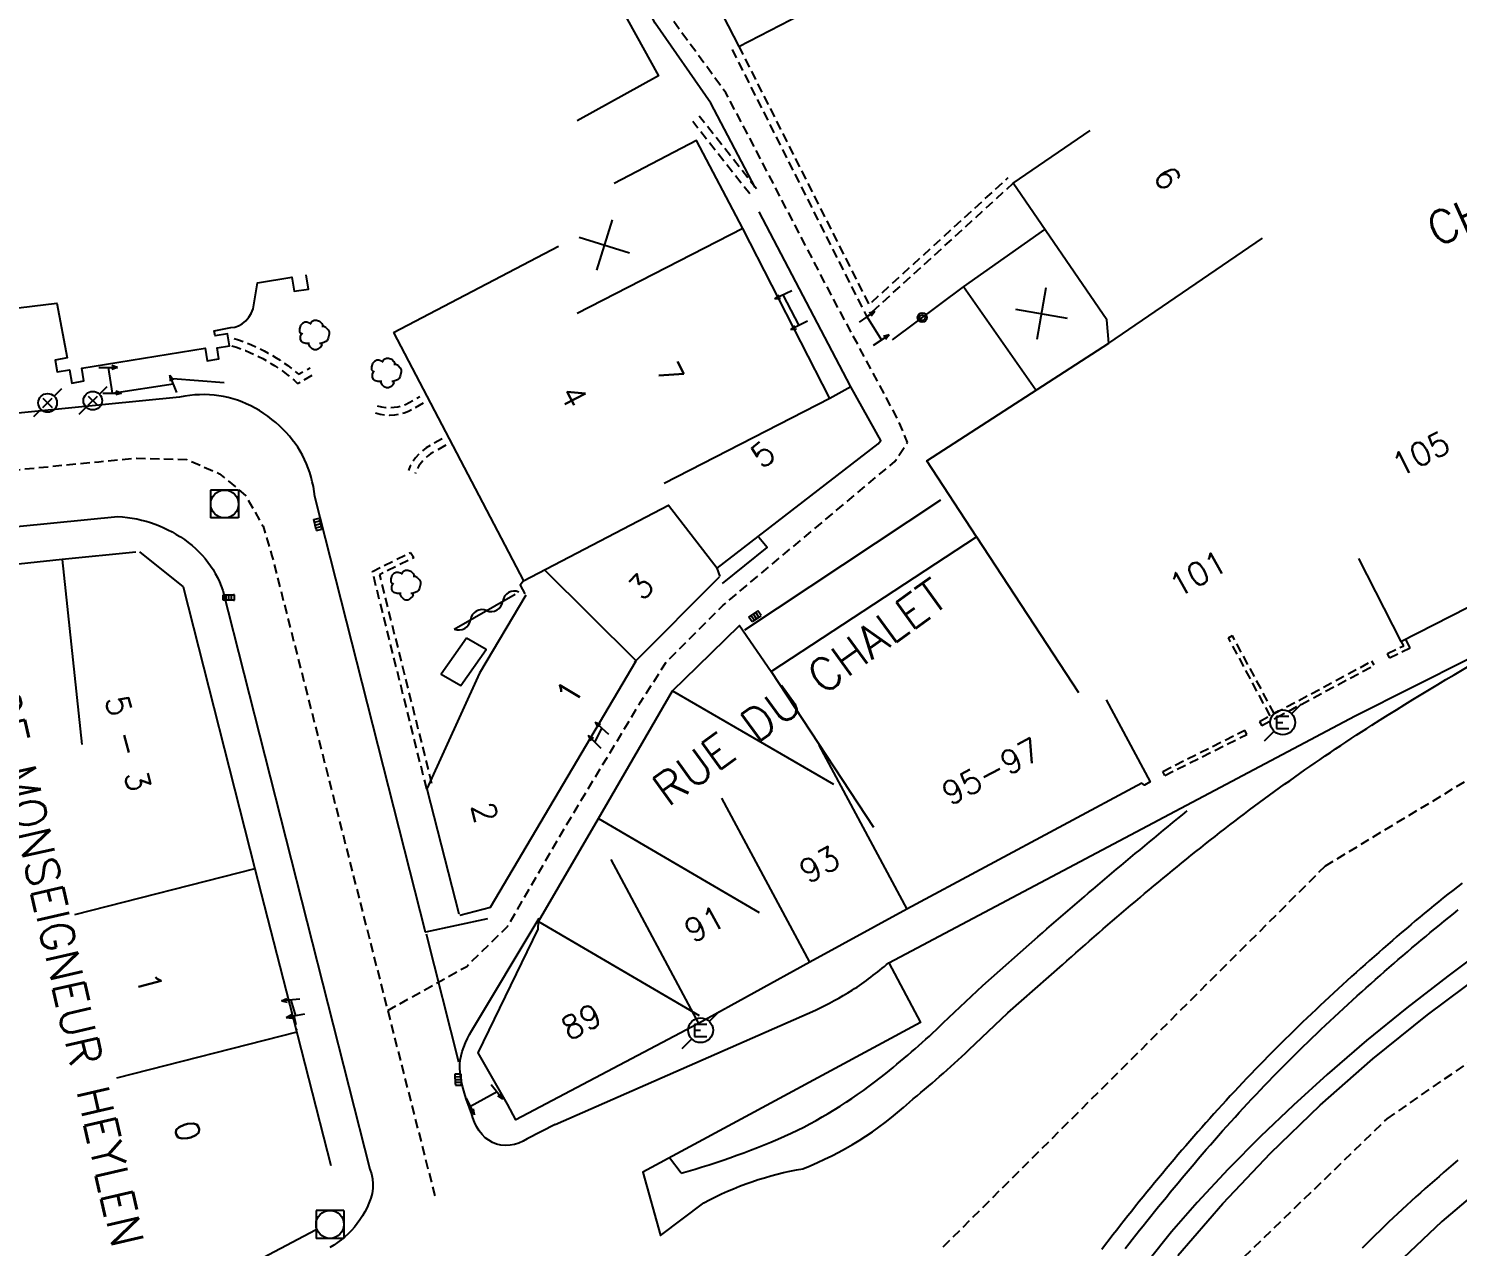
# Model space of a CAD drawing. Header units: millimetres. Extents: x 184999 to 186001, y 128999 to 130000.
# Drawn here: x 185387.5 to 185464.3, y 129048.2 to 129113.6 of the extents above; entities that cross this region are included whole.
import ezdxf
from ezdxf.enums import TextEntityAlignment as Align

# ---------------------------------------------------------------- set-up
doc = ezdxf.new("R2010")
doc.units = ezdxf.units.MM
doc.linetypes.add('DASHED', pattern=[0.75, 0.5, -0.25])
doc.layers.get('0').update_dxf_attribs({"linetype": 'CONTINUOUS'})
for name, color, linetype in [('W0001', 6, 'DASHED'), ('W0008', 7, 'CONTINUOUS'), ('W0100', 7, 'CONTINUOUS'), ('W0105', 7, 'CONTINUOUS'), ('W0112', 1, 'DASHED'), ('W0300', 7, 'CONTINUOUS'), ('W0310', 3, 'CONTINUOUS'), ('W0322', 7, 'CONTINUOUS'), ('W0400', 7, 'CONTINUOUS'), ('W0420', 7, 'CONTINUOUS'), ('W0454', 7, 'CONTINUOUS'), ('W0471', 7, 'CONTINUOUS'), ('W0989', 7, 'CONTINUOUS'), ('W0991', 7, 'CONTINUOUS'), ('W1102', 7, 'CONTINUOUS')]:
    doc.layers.add(name, color=color, linetype=linetype)
doc.styles.get("Standard").update_dxf_attribs({"font": 'romans.shx', "width": 0.85})

# ---------------------------------------------------------------- blocks, each defined once
blk = doc.blocks.new('t310o')
at = {"color": 0, "linetype": 'Continuous'}
for centre, start, end in [((-0.5, 0.375), 216.8699, 323.1304), ((0.5, -0.375), 36.8699, 143.1303)]:
    blk.add_arc(centre, 0.625, start, end, dxfattribs=at)
blk = doc.blocks.new('T454')
for p, q in [((-0.25, 0.25), (0.25, -0.25)), ((-0.25, -0.25), (0.25, 0.25)), ((0.75, 0.75), (0.375, 0.375)), ((-0.375, -0.375), (-0.75, -0.75))]:
    blk.add_line(p, q)
blk.add_ellipse((0, 0), major_axis=(0.354, 0.354), ratio=1, start_param=5.497787, end_param=11.780972)
blk = doc.blocks.new('t105o')
for p, q in [((-0.5, 0), (0.5, 0)), ((0.5, 0), (0.2, 0.1)), ((0.5, 0), (0.2, -0.1))]:
    blk.add_line(p, q)
blk = doc.blocks.new('T400')
for p, q in [((-0.15, 0.3), (0.15, 0.3)), ((-0.15, -0.25), (-0.15, 0.3)), ((-0.15, 0.15), (0.15, 0.15)), ((-0.15, 0), (0.15, 0)), ((0.15, 0.3), (0.15, -0.25)), ((-0.15, -0.15), (0.15, -0.15)), ((-0.15, -0.25), (-0.15, -0.3)), ((-0.15, -0.3), (0.15, -0.3)), ((0.15, -0.3), (0.15, -0.25))]:
    blk.add_line(p, q)
blk = doc.blocks.new('T300')
for p, q in [((-0.171, 0.743), (-0.057, 0.8)), ((-0.057, 0.8), (0.057, 0.8)), ((0.057, 0.8), (0.229, 0.743)), ((-0.8, 0.514), (-0.857, 0.343)), ((-0.857, 0.343), (-0.857, 0.171)), ((-0.857, 0.171), (-0.743, 0.057)), ((-0.686, 0.629), (-0.8, 0.514)), ((-0.8, -0.057), (-0.743, 0.057)), ((-0.743, 0.057), (-0.686, 0.114)), ((-0.571, 0.686), (-0.686, 0.629)), ((-0.457, 0.686), (-0.571, 0.686)), ((-0.286, 0.629), (-0.457, 0.686)), ((-0.286, 0.629), (-0.171, 0.743)), ((-0.229, 0.571), (-0.286, 0.629)), ((0.229, 0.743), (0.343, 0.629)), ((0.343, 0.629), (0.4, 0.514)), ((0.457, 0.457), (0.343, 0.457)), ((0.4, 0.514), (0.4, 0.457)), ((0.571, 0.4), (0.457, 0.457)), ((0.571, 0.4), (0.686, 0.286)), ((0.686, 0.286), (0.743, 0.171)), ((0.743, 0.057), (0.686, -0.171)), ((0.743, 0.171), (0.743, 0.057)), ((-0.8, -0.171), (-0.8, -0.057)), ((-0.8, -0.229), (-0.8, -0.171)), ((-0.743, -0.343), (-0.8, -0.229)), ((-0.686, -0.4), (-0.743, -0.343)), ((-0.514, -0.457), (-0.686, -0.4)), ((-0.4, -0.457), (-0.514, -0.457)), ((-0.4, -0.457), (-0.343, -0.457)), ((-0.343, -0.457), (-0.343, -0.4)), ((-0.343, -0.514), (-0.343, -0.457)), ((-0.286, -0.629), (-0.343, -0.514)), ((-0.171, -0.743), (-0.286, -0.629)), ((-0.057, -0.8), (-0.171, -0.743)), ((0.171, -0.743), (0.057, -0.8)), ((0.229, -0.686), (0.171, -0.743)), ((0.286, -0.457), (0.229, -0.457)), ((0.286, -0.629), (0.229, -0.686)), ((0.457, -0.4), (0.286, -0.457)), ((0.343, -0.514), (0.286, -0.629)), ((0.343, -0.514), (0.343, -0.457)), ((0.571, -0.343), (0.457, -0.4)), ((0.629, -0.286), (0.571, -0.343)), ((0.686, -0.171), (0.629, -0.286)), ((0.057, -0.8), (-0.057, -0.8))]:
    blk.add_line(p, q)
blk = doc.blocks.new('T420')
for p, q in [((0.75, 0.75), (-0.75, 0.75)), ((-0.75, 0.75), (-0.75, -0.75)), ((0.75, 0.75), (0.75, -0.75)), ((0.75, -0.75), (-0.75, -0.75))]:
    blk.add_line(p, q)
blk.add_ellipse((0, 0), major_axis=(-0.53, 0.53), ratio=1, start_param=3.926991, end_param=10.210176)
blk = doc.blocks.new('T471')
for p, q in [((0.500001, 0.500001), (1.000002, 1.000002)), ((-0.333334, 0.333334), (-0.333334, -0.333334)), ((-0.333334, 0.333334), (0.333334, 0.333334)), ((-0.333334, 0), (0, 0)), ((-0.500001, -0.500001), (-1.000002, -1.000002)), ((-0.333334, -0.333334), (0.333334, -0.333334))]:
    blk.add_line(p, q)
blk.add_ellipse((0, 0), major_axis=(0.471405, 0.471405), ratio=1, start_param=5.497787144, end_param=11.780972451)
blk = doc.blocks.new('t991o')
at = {"color": 0, "linetype": 'Continuous'}
for p, q in [((-1, 1), (1, -1)), ((-1, -1), (1, 1))]:
    blk.add_line(p, q, dxfattribs=at)
blk = doc.blocks.new('t322o')
at = {"color": 0, "linetype": 'Continuous'}
for radius in [0.25, 0.15]:
    blk.add_circle((0, 0), radius, dxfattribs=at)

msp = doc.modelspace()

# ---------------------------------------------------------------- linework, layer by layer
at = {"layer": 'W0001', "flags": 128}
for points in [[(185406.836, 129060.854), (185411.081, 129063.228), (185413.299, 129065.392), (185416.393, 129070.749), (185420.425, 129077.427), (185421.817, 129079.59), (185424.86, 129082.63), (185434.092, 129090.357), (185434.767, 129091.372), (185434.251, 129092.608), (185430.693, 129099.254), (185426.094, 129108.093), (185425.011, 129110.153), (185421.917, 129114.378), (185417.842, 129121.848), (185414.843, 129127.284), (185406.848, 129140.829)], [(185344.053, 129085.719), (185391.313, 129090.338), (185393.332, 129090.531), (185396.042, 129090.457), (185397.8, 129089.696), (185399.202, 129088.521), (185400.138, 129086.871), (185400.62, 129085.28), (185409.374, 129050.88)]]:
    msp.add_lwpolyline(points, dxfattribs=at)
at = {"layer": 'W0001'}
for points in [[(185478.159, 129081.268), (185457.208, 129068.616), (185436.584, 129048.057)], [(185431.724, 129000), (185435.625, 129017.371), (185443.759, 129035.836), (185450.15, 129045.01), (185460.537, 129055.043), (185484.357, 129071.534)]]:
    msp.add_lwpolyline(points, dxfattribs=at)
at = {"layer": 'W0008'}
msp.add_line((185422.604, 129052.116), (185421.974, 129052.946), dxfattribs=at)
at = {"layer": 'W0008', "flags": 128}
for points in [[(185426.587, 129105.065), (185424.206, 129109.597), (185421.205, 129113.899), (185414.621, 129126.354)], [(185431.695, 129094.395), (185426.786, 129103.767)], [(185412.199, 129065.784), (185408.859, 129065.065), (185402.925, 129088.472), (185402.888, 129088.739), (185402.842, 129089.002), (185402.787, 129089.258), (185402.722, 129089.51), (185402.648, 129089.755), (185402.564, 129089.996), (185402.471, 129090.23), (185402.368, 129090.459), (185402.256, 129090.683), (185402.134, 129090.901), (185402.003, 129091.113), (185401.863, 129091.32), (185401.713, 129091.522), (185401.554, 129091.718), (185401.385, 129091.908), (185401.207, 129092.093), (185401.02, 129092.272), (185400.823, 129092.446), (185400.617, 129092.615), (185400.401, 129092.777), (185400.174, 129092.935), (185399.944, 129093.082), (185399.712, 129093.217), (185399.478, 129093.341), (185399.241, 129093.453), (185399.001, 129093.553), (185398.759, 129093.642), (185398.514, 129093.72), (185398.267, 129093.785), (185398.018, 129093.84), (185397.766, 129093.883), (185397.511, 129093.914), (185397.254, 129093.934), (185396.994, 129093.943), (185396.732, 129093.94), (185396.467, 129093.925), (185396.2, 129093.899), (185395.93, 129093.861), (185395.658, 129093.812), (185369.963, 129091.269)], [(185426.03, 129081.311), (185436.562, 129088.289)], [(185370.972, 129085.288), (185392.333, 129087.393), (185392.595, 129087.374), (185392.853, 129087.346), (185393.109, 129087.309), (185393.361, 129087.262), (185393.609, 129087.207), (185393.855, 129087.142), (185394.097, 129087.069), (185394.335, 129086.986), (185394.571, 129086.895), (185394.803, 129086.794), (185395.031, 129086.684), (185395.257, 129086.565), (185395.479, 129086.437), (185395.697, 129086.3), (185395.913, 129086.153), (185396.124, 129085.998), (185396.323, 129085.84), (185396.512, 129085.675), (185396.692, 129085.504), (185396.863, 129085.326), (185397.024, 129085.141), (185397.176, 129084.949), (185397.319, 129084.751), (185397.452, 129084.546), (185397.576, 129084.334), (185397.69, 129084.116), (185397.796, 129083.891), (185397.891, 129083.659), (185397.978, 129083.42), (185405.884, 129052.337), (185405.964, 129052.074), (185406.016, 129051.811), (185406.038, 129051.549), (185406.03, 129051.287), (185405.994, 129051.027), (185405.928, 129050.767), (185405.832, 129050.509), (185405.725, 129050.271), (185405.608, 129050.042), (185405.482, 129049.822), (185405.347, 129049.611), (185405.202, 129049.41), (185405.049, 129049.217), (185404.886, 129049.033), (185404.715, 129048.858), (185404.534, 129048.692), (185404.344, 129048.535), (185404.145, 129048.387), (185403.936, 129048.248), (185403.719, 129048.119)], [(185424.832, 129083.796), (185427.227, 129085.734), (185426.77, 129086.259)], [(185433.755, 129063.423), (185458.819, 129076.682), (185474.136, 129084.387)], [(185464.564, 129067.704), (185464.309, 129067.505), (185464.055, 129067.305), (185463.801, 129067.104), (185463.548, 129066.902), (185463.296, 129066.698), (185463.045, 129066.494), (185462.795, 129066.289), (185462.545, 129066.083), (185462.296, 129065.876), (185462.048, 129065.669), (185461.8, 129065.46), (185461.553, 129065.251), (185461.307, 129065.041), (185461.061, 129064.83), (185460.815, 129064.619), (185460.571, 129064.406), (185460.327, 129064.194), (185460.083, 129063.98), (185459.838, 129063.764), (185459.593, 129063.548), (185459.348, 129063.33), (185459.104, 129063.113), (185458.861, 129062.894), (185458.619, 129062.675), (185458.376, 129062.455), (185458.135, 129062.235), (185457.894, 129062.014), (185457.654, 129061.793), (185457.414, 129061.57), (185457.175, 129061.347), (185456.937, 129061.124), (185456.699, 129060.9), (185456.462, 129060.675), (185456.226, 129060.449), (185455.99, 129060.223), (185455.755, 129059.996), (185455.521, 129059.768), (185455.288, 129059.539), (185455.055, 129059.31), (185454.823, 129059.08), (185454.592, 129058.85), (185454.361, 129058.618), (185454.131, 129058.386), (185453.902, 129058.153), (185453.674, 129057.919), (185453.447, 129057.685), (185453.221, 129057.45), (185452.995, 129057.213), (185452.771, 129056.977), (185452.548, 129056.74), (185452.326, 129056.503), (185452.104, 129056.265), (185451.883, 129056.025), (185451.663, 129055.785), (185451.444, 129055.545), (185451.226, 129055.303), (185451.009, 129055.061), (185450.792, 129054.819), (185450.576, 129054.575), (185450.361, 129054.331), (185450.146, 129054.086), (185449.932, 129053.84), (185449.72, 129053.594), (185449.507, 129053.347), (185449.296, 129053.1), (185449.085, 129052.852), (185448.875, 129052.603), (185448.666, 129052.354), (185448.457, 129052.104), (185448.249, 129051.853), (185448.042, 129051.602), (185447.835, 129051.35), (185447.629, 129051.098), (185447.424, 129050.845), (185447.219, 129050.592), (185447.015, 129050.338), (185446.812, 129050.084), (185446.609, 129049.829), (185446.407, 129049.572), (185446.205, 129049.316), (185446.003, 129049.058), (185445.802, 129048.8), (185445.603, 129048.542), (185445.403, 129048.283), (185445.205, 129048.023)], [(185415.828, 129054.734), (185414.327, 129053.969), (185414.11, 129053.835), (185413.886, 129053.732), (185413.654, 129053.66), (185413.414, 129053.618), (185413.168, 129053.608), (185412.914, 129053.628), (185412.679, 129053.68), (185412.464, 129053.766), (185412.265, 129053.882), (185412.082, 129054.024), (185411.911, 129054.19), (185411.747, 129054.395), (185411.616, 129054.616), (185411.509, 129054.849), (185411.418, 129055.09), (185411.333, 129055.333), (185411.248, 129055.577), (185411.161, 129055.815), (185411.077, 129056.055), (185410.997, 129056.296), (185410.924, 129056.538), (185410.859, 129056.783), (185410.803, 129057.03), (185410.758, 129057.28), (185410.726, 129057.533), (185410.712, 129057.755), (185410.716, 129057.976), (185410.739, 129058.196), (185410.781, 129058.414), (185410.845, 129058.656), (185410.922, 129058.892), (185411.012, 129059.122), (185411.116, 129059.347), (185411.232, 129059.566), (185411.362, 129059.78), (185414.967, 129065.82)], [(185408.905, 129064.983), (185410.634, 129058.094)], [(185449.282, 129047.687), (185451.71, 129050.492), (185454.261, 129053.187), (185456.929, 129055.765), (185459.759, 129058.261), (185462.701, 129060.622), (185465.72, 129062.878)]]:
    msp.add_lwpolyline(points, dxfattribs=at)
msp.add_lwpolyline([(185415.828, 129054.734), (185429.818, 129060.87, 0.0229), (185431.797, 129061.945, 0.0305), (185433.755, 129063.423), (185435.459, 129060.205), (185420.544, 129052.176), (185421.495, 129048.763), (185423.813, 129050.523, -0.0812), (185429.141, 129052.358, 0.0929), (185434.868, 129055.935, 0.0174), (185438.066, 129058.74), (185440.16, 129060.73), (185443.087, 129063.315, -0.0143), (185451.024, 129070.006, -0.0236), (185459.715, 129076.192, -0.0231), (185474.136, 129084.387, -0.0029), (185482.771, 129088.79)], format="xyb", dxfattribs=at)
at = {"layer": 'W0008'}
msp.add_lwpolyline([(185422.604, 129052.116, 0.036), (185428.513, 129054.257, 0.0562), (185433.594, 129057.477, 0.0227), (185436.688, 129060.19), (185438.808, 129062.205), (185441.764, 129064.814, -0.0085), (185449.789, 129071.579)], format="xyb", dxfattribs=at)
for points in [[(185446.457, 129048.066), (185446.649, 129048.313), (185446.842, 129048.559), (185447.036, 129048.805), (185447.231, 129049.05), (185447.426, 129049.295), (185447.621, 129049.54), (185447.83, 129049.8), (185448.039, 129050.059), (185448.249, 129050.318), (185448.46, 129050.576), (185448.671, 129050.834), (185448.882, 129051.092), (185449.095, 129051.349), (185449.307, 129051.605), (185449.521, 129051.861), (185449.735, 129052.117), (185449.95, 129052.371), (185450.165, 129052.625), (185450.382, 129052.879), (185450.599, 129053.132), (185450.816, 129053.384), (185451.035, 129053.635), (185451.254, 129053.886), (185451.475, 129054.136), (185451.695, 129054.386), (185451.917, 129054.634), (185452.14, 129054.882), (185452.363, 129055.129), (185452.588, 129055.375), (185452.813, 129055.62), (185453.039, 129055.864), (185453.266, 129056.108), (185453.494, 129056.351), (185453.723, 129056.592), (185453.951, 129056.83), (185454.179, 129057.068), (185454.408, 129057.304), (185454.639, 129057.539), (185454.87, 129057.774), (185455.102, 129058.007), (185455.335, 129058.24), (185455.568, 129058.472), (185455.803, 129058.703), (185456.038, 129058.933), (185456.275, 129059.163), (185456.512, 129059.391), (185456.749, 129059.619), (185456.988, 129059.846), (185457.227, 129060.072), (185457.467, 129060.298), (185457.708, 129060.523), (185457.95, 129060.747), (185458.192, 129060.97), (185458.435, 129061.193), (185458.678, 129061.415), (185458.922, 129061.636), (185459.167, 129061.857), (185459.413, 129062.077), (185459.659, 129062.296), (185459.905, 129062.515), (185460.152, 129062.733), (185460.4, 129062.95), (185460.649, 129063.167), (185460.891, 129063.378), (185461.134, 129063.588), (185461.378, 129063.797), (185461.623, 129064.006), (185461.867, 129064.215), (185462.113, 129064.422), (185462.359, 129064.629), (185462.606, 129064.835), (185462.853, 129065.041), (185463.101, 129065.245), (185463.349, 129065.449), (185463.598, 129065.652), (185463.848, 129065.854), (185464.099, 129066.055), (185464.35, 129066.256)], [(185466.023, 129064.368), (185463.788, 129062.704), (185461.584, 129060.998), (185459.42, 129059.241), (185457.307, 129057.422), (185455.494, 129055.775), (185453.723, 129054.082), (185452, 129052.34), (185450.33, 129050.546), (185448.95, 129048.965), (185446.334, 129045.685)], [(185468.263, 129053.585), (185463.478, 129049.527), (185459.319, 129045.581)], [(185464.34, 129052.809), (185464.086, 129052.594), (185463.832, 129052.379), (185463.579, 129052.162), (185463.327, 129051.944), (185463.076, 129051.726), (185462.825, 129051.506), (185462.576, 129051.285), (185462.327, 129051.064), (185462.079, 129050.841), (185461.832, 129050.618), (185461.587, 129050.393), (185461.342, 129050.167), (185461.098, 129049.941), (185460.855, 129049.713), (185460.613, 129049.484), (185460.372, 129049.254), (185460.132, 129049.023), (185459.894, 129048.791), (185459.656, 129048.558), (185459.423, 129048.328), (185459.191, 129048.096)]]:
    msp.add_lwpolyline(points, dxfattribs=at)
at = {"layer": 'W0100'}
msp.add_line((185396.722, 129045.792), (185402.951, 129049.071), dxfattribs=at)
at = {"layer": 'W0100', "flags": 128}
for points in [[(185413.245, 129125.828), (185421.392, 129111.072), (185417.014, 129108.655)], [(185424.735, 129125.428), (185420.291, 129123.135), (185425.708, 129112.641), (185430.151, 129114.934)], [(185413.274, 129055.825), (185411.697, 129058.579), (185414.917, 129065.224), (185414.935, 129065.633), (185418.163, 129071.164), (185422.136, 129078.03), (185423.475, 129079.334), (185425.742, 129081.542), (185427.445, 129079.076), (185438.464, 129086.304), (185435.794, 129090.382), (185445.587, 129096.711), (185445.465, 129097.963), (185440.449, 129105.303), (185444.577, 129108.124)], [(185424.702, 129084.165), (185424.53, 129084.625), (185433.185, 129091.292), (185433.326, 129091.487), (185431.711, 129094.354), (185430.596, 129093.726), (185425.916, 129102.867), (185423.434, 129107.602), (185419.005, 129105.28)], [(185441.666, 129094.19), (185437.772, 129099.742), (185442.151, 129102.813)], [(185385.063, 129098.369), (185389.063, 129098.86), (185389.616, 129095.921), (185388.964, 129095.799), (185389.084, 129095.16), (185389.736, 129095.282), (185389.871, 129094.565), (185390.503, 129094.684), (185390.406, 129095.371), (185397.024, 129096.432), (185397.14, 129095.765), (185397.77, 129095.87), (185397.672, 129096.461), (185398.338, 129096.572), (185398.232, 129097.213), (185397.566, 129097.103), (185397.512, 129097.368), (185398.403, 129097.544), (185398.623, 129097.567), (185398.828, 129097.635), (185399.02, 129097.747), (185399.213, 129097.911), (185399.375, 129098.099), (185399.505, 129098.31), (185399.603, 129098.544), (185399.838, 129099.948), (185401.679, 129100.255), (185401.809, 129099.5), (185402.573, 129099.614), (185402.451, 129100.379)], [(185428.94, 129097.663), (185428.089, 129099.304)], [(185433.359, 129096.881), (185432.595, 129098.116)], [(185407.145, 129097.288), (185414.127, 129083.933), (185413.957, 129083.715), (185414.21, 129083.232)], [(185391.814, 129095.401), (185392.029, 129094.026), (185395.312, 129094.522)], [(185458.999, 129085.146), (185461.264, 129080.688), (185471.11, 129085.689), (185471.294, 129085.334), (185476.314, 129087.933), (185481.315, 129090.549), (185479.05, 129095.007)], [(185393.312, 129085.488), (185389.345, 129085.089), (185382.796, 129084.394), (185376.904, 129083.807), (185370.741, 129083.303), (185372.383, 129073.462), (185373.249, 129068.291), (185374.716, 129059.457), (185379.649, 129060.277)], [(185393.508, 129085.5), (185395.842, 129083.623), (185399.703, 129068.465), (185401.382, 129061.913), (185403.779, 129052.525)], [(185420.102, 129079.575), (185424.672, 129084.149)], [(185414.265, 129083.164), (185411.77, 129078.985), (185408.931, 129072.765), (185410.651, 129066.041)], [(185410.72, 129065.982), (185412.365, 129066.404), (185420.193, 129079.633)], [(185445.44, 129077.541), (185447.803, 129073.134), (185447.492, 129072.965), (185447.357, 129073.075), (185434.72, 129066.299), (185429.512, 129063.455), (185423.543, 129060.163), (185413.721, 129054.978), (185413.274, 129055.825)], [(185417.96, 129075.28), (185418.343, 129076.014)], [(185401.625, 129061.418), (185401.877, 129060.572)], [(185412.712, 129056.486), (185411.277, 129055.701)]]:
    msp.add_lwpolyline(points, dxfattribs=at)
msp.add_lwpolyline([(185411.074, 129080.851), (185409.716, 129078.918), (185410.771, 129078.312), (185412.129, 129080.245)], close=True, dxfattribs=at)
at = {"layer": 'W0112'}
for p, q in [((185452.003, 129080.877), (185452.223, 129080.996)), ((185454.467, 129076.809), (185452.223, 129080.996)), ((185454.247, 129076.691), (185452.003, 129080.877)), ((185460.545, 129080.03), (185461.423, 129080.448)), ((185460.652, 129079.804), (185461.763, 129080.333)), ((185461.423, 129080.448), (185461.294, 129080.703)), ((185461.763, 129080.333), (185461.517, 129080.816)), ((185454.467, 129076.809), (185459.719, 129079.625)), ((185454.585, 129076.589), (185459.837, 129079.404)), ((185459.837, 129079.404), (185459.719, 129079.625)), ((185460.652, 129079.804), (185460.545, 129080.03)), ((185453.681, 129076.388), (185454.247, 129076.691)), ((185453.681, 129076.388), (185453.799, 129076.167)), ((185453.799, 129076.167), (185454.585, 129076.589)), ((185448.475, 129073.704), (185452.888, 129075.915)), ((185448.587, 129073.481), (185453, 129075.692)), ((185453, 129075.692), (185452.888, 129075.915)), ((185448.587, 129073.481), (185448.475, 129073.704))]:
    msp.add_line(p, q, dxfattribs=at)
at = {"layer": 'W0112', "flags": 128}
for points in [[(185425.341, 129112.477), (185432.572, 129098.124), (185440.449, 129105.303)], [(185425.699, 129112.656), (185432.692, 129098.775), (185440.179, 129105.599)], [(185426.292, 129104.722), (185423.222, 129108.614)], [(185426.647, 129105.003), (185423.578, 129108.894)], [(185406.176, 129092.96), (185406.433, 129092.896), (185406.693, 129092.859), (185406.955, 129092.848), (185407.22, 129092.864), (185407.47, 129092.903), (185407.713, 129092.966), (185407.949, 129093.053), (185408.177, 129093.164), (185408.764, 129093.505)], [(185406.271, 129093.347), (185406.509, 129093.288), (185406.73, 129093.257), (185406.952, 129093.248), (185407.178, 129093.261), (185407.389, 129093.294), (185407.594, 129093.347), (185407.792, 129093.42), (185407.989, 129093.516), (185408.564, 129093.85)], [(185409.765, 129091.574), (185409.13, 129091.222), (185408.908, 129091.081), (185408.702, 129090.922), (185408.511, 129090.745), (185408.335, 129090.55), (185408.18, 129090.337), (185408.052, 129090.109), (185407.952, 129089.865)], [(185409.959, 129091.225), (185409.334, 129090.879), (185409.137, 129090.754), (185408.96, 129090.617), (185408.795, 129090.465), (185408.645, 129090.299), (185408.516, 129090.122), (185408.412, 129089.935), (185408.321, 129089.713)], [(185408.931, 129072.765), (185406.014, 129084.441), (185408.065, 129085.47), (185408.236, 129085.189), (185407.942, 129085.041), (185406.396, 129084.266), (185409.249, 129072.844)], [(185401.8, 129060.59), (185401.948, 129059.809)]]:
    msp.add_lwpolyline(points, dxfattribs=at)
for points in [[(185398.471, 129096.573, -0.109916), (185401.995, 129094.546), (185402.871, 129095.032)], [(185398.592, 129096.959, -0.102328), (185402.049, 129095.039), (185402.675, 129095.386)]]:
    msp.add_lwpolyline(points, format="xyb", dxfattribs=at)
at = {"layer": 'W0310', "flags": 128}
msp.add_lwpolyline([(185410.416, 129081.348), (185413.689, 129083.223)], dxfattribs=at)
at = {"layer": 'W0322', "flags": 128}
for points in [[(185433.959, 129096.881), (185437.772, 129099.742)], [(185395.296, 129094.817), (185398.044, 129094.588)]]:
    msp.add_lwpolyline(points, dxfattribs=at)
at = {"layer": 'W1102'}
for p, q in [((185429.995, 129075.112), (185434.72, 129066.299)), ((185429.512, 129063.455), (185424.786, 129072.268)), ((185418.817, 129068.977), (185423.543, 129060.163))]:
    msp.add_line(p, q, dxfattribs=at)
at = {"layer": 'W1102', "flags": 128}
for points in [[(185425.916, 129102.867), (185417.015, 129098.31)], [(185407.145, 129097.288), (185416.007, 129101.921)], [(185445.587, 129096.711), (185453.844, 129102.352)], [(185430.596, 129093.726), (185421.694, 129089.169)], [(185414.127, 129083.933), (185421.923, 129088.009), (185424.53, 129084.625)], [(185438.464, 129086.304), (185443.948, 129077.942)], [(185389.345, 129085.089), (185390.399, 129075.144)], [(185420.193, 129079.633), (185415.27, 129084.531)], [(185427.445, 129079.076), (185432.929, 129070.714)], [(185422.136, 129078.03), (185430.791, 129073.021)], [(185418.163, 129071.164), (185426.8, 129066.124)], [(185399.703, 129068.465), (185390.012, 129065.997)], [(185414.935, 129065.633), (185423.572, 129060.593)], [(185401.948, 129059.694), (185392.259, 129057.221)]]:
    msp.add_lwpolyline(points, dxfattribs=at)

# ---------------------------------------------------------------- block references
at = {"layer": 'W0105'}
for p, rotation in [((185428.089, 129099.304), 204.6758273388957), ((185428.94, 129097.663), 205.9488217505776), ((185432.595, 129098.116), 35.27696683521006), ((185433.359, 129096.881), 33.33726708609477), ((185395.312, 129094.522), 112.2105897751511), ((185418.343, 129076.014), 137.4962900474342), ((185417.96, 129075.28), 134.603498355139), ((185401.625, 129061.418), 185.5005889721526), ((185401.877, 129060.572), 190.1072705968309), ((185412.712, 129056.486), 308.3934668035582), ((185411.277, 129055.701), 295.9083824866331)]:
    msp.add_blockref('t105o', p, dxfattribs=dict(at, rotation=rotation))
for p in [(185391.814, 129095.401), (185392.029, 129094.026)]:
    msp.add_blockref('t105o', p, dxfattribs=at)
at = {"layer": 'W0300'}
for p in [(185402.95, 129097.143), (185406.821, 129095.102), (185407.859, 129083.708)]:
    msp.add_blockref('T300', p, dxfattribs=at)
at = {"layer": 'W0310', "rotation": 29.79668073241317}
for p in [(185413.019, 129082.839), (185411.283, 129081.845)]:
    msp.add_blockref('t310o', p, dxfattribs=at)
at = {"layer": 'W0322', "rotation": 36.8780196228761}
msp.add_blockref('t322o', (185435.559, 129098.081), dxfattribs=at)
at = {"layer": 'W0400'}
for p, rotation in [((185403.081, 129086.975), 14.12612397752103), ((185398.301, 129083.044), 90), ((185426.57, 129082.028), 124.8797408371606), ((185410.622, 129057.151), 0.8736675997488863)]:
    msp.add_blockref('T400', p, dxfattribs=dict(at, rotation=rotation))
at = {"layer": 'W0420'}
for p in [(185398.075, 129088.067), (185403.736, 129049.365)]:
    msp.add_blockref('T420', p, dxfattribs=at)
at = {"layer": 'W0454'}
for p in [(185388.565, 129093.5), (185390.992, 129093.619)]:
    msp.add_blockref('T454', p, dxfattribs=at)
at = {"layer": 'W0471'}
for p in [(185454.924, 129076.334), (185423.648, 129059.797)]:
    msp.add_blockref('T471', p, dxfattribs=at)
at = {"layer": 'W0991'}
for p, rotation in [((185418.475, 129101.984), 297.6694617959505), ((185441.954, 129098.293), 305.043875819799)]:
    msp.add_blockref('t991o', p, dxfattribs=dict(at, rotation=rotation))

# ---------------------------------------------------------------- texts
at = {"layer": 'W0989'}
for s, rotation, p in [('CHAUSSEE DE LOUVAIN', 24.155, (185475.157, 129108.192)), ('RUE DU CHALET', 35.93197, (185428.979, 129077.955)), ('PLACE MONSEIGNEUR HEYLEN', 282.90125, (185389.022, 129065.206))]:
    msp.add_text(s, height=1.75, rotation=rotation, dxfattribs=at).set_placement(p, align=Align.MIDDLE)
at = {"layer": 'W0991'}
for s, rotation, p in [('6', 304.34425, (185448.736, 129105.582)), ('7', 297.1085, (185422.025, 129095.107)), ('4', 297.60191, (185416.84, 129093.854)), ('105', 26.92862, (185462.337, 129090.767)), ('5', 37.60467, (185426.989, 129090.74)), ('101', 29.29927, (185450.374, 129084.324)), ('3', 45.23948, (185420.444, 129083.639)), ('1', 59.38556, (185416.59, 129077.965)), ('5 - 3', 284.28847, (185392.892, 129075.211)), ('95-97', 27.58719, (185439.259, 129073.702)), ('2', 284.34628, (185412.057, 129071.501)), ('93', 28.6325, (185430.037, 129068.701)), ('91', 28.87336, (185423.856, 129065.514)), ('1', 284.363, (185394.044, 129062.343)), ('89', 27.8324, (185417.243, 129060.258)), ('0', 284.32289, (185396.081, 129054.378))]:
    msp.add_text(s, height=1.25, rotation=rotation, dxfattribs=at).set_placement(p, align=Align.MIDDLE)

doc.saveas('drawing.dxf')
